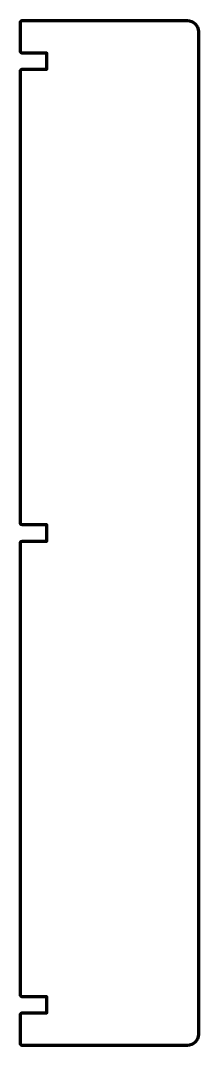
# Model space of a CAD drawing. Header units: inches. Extents: x 20 to 28, y -47 to -1.
import ezdxf

# ---------------------------------------------------------------- set-up
doc = ezdxf.new("R2010")
doc.units = ezdxf.units.IN
doc.header["$MEASUREMENT"] = 0
doc.layers.add('Outline', color=7, linetype='Continuous', lineweight=0)

msp = doc.modelspace()

# ---------------------------------------------------------------- linework, layer by layer
at = {"layer": 'Outline', "color": 250, "lineweight": 211, "true_color": 0x231f20}
msp.add_open_spline([(20.002, -1.083), (20.002, -1.083), (20.002, -2.39), (20.002, -2.39), (20.002, -2.434), (20.038, -2.469), (20.081, -2.469), (20.081, -2.469), (21.183, -2.469), (21.183, -2.469), (21.183, -2.469), (21.183, -3.189), (21.183, -3.189), (21.183, -3.189), (20.081, -3.189), (20.081, -3.189), (20.038, -3.189), (20.002, -3.225), (20.002, -3.268), (20.002, -3.268), (20.002, -23.566), (20.002, -23.566), (20.002, -23.609), (20.038, -23.644), (20.081, -23.644), (20.081, -23.644), (21.183, -23.644), (21.183, -23.644), (21.183, -23.644), (21.183, -24.365), (21.183, -24.365), (21.183, -24.365), (20.081, -24.365), (20.081, -24.365), (20.038, -24.365), (20.002, -24.4), (20.002, -24.444), (20.002, -24.444), (20.002, -44.741), (20.002, -44.741), (20.002, -44.785), (20.038, -44.82), (20.081, -44.82), (20.081, -44.82), (21.183, -44.82), (21.183, -44.82), (21.183, -44.82), (21.183, -45.54), (21.183, -45.54), (21.183, -45.54), (20.081, -45.54), (20.081, -45.54), (20.038, -45.54), (20.002, -45.576), (20.002, -45.619), (20.002, -45.619), (20.002, -46.926), (20.002, -46.926), (20.002, -46.969), (20.038, -47.005), (20.081, -47.005), (20.081, -47.005), (27.502, -47.005), (27.502, -47.005), (27.778, -47.005), (28.002, -46.781), (28.002, -46.505), (28.002, -46.505), (28.002, -1.505), (28.002, -1.505), (28.002, -1.228), (27.778, -1.005), (27.502, -1.005), (27.502, -1.005), (20.081, -1.005), (20.081, -1.005), (20.038, -1.005), (20.002, -1.04), (20.002, -1.083)], degree=3, knots=[0, 0, 0, 0, 1, 1, 1, 2, 2, 2, 3, 3, 3, 4, 4, 4, 5, 5, 5, 6, 6, 6, 7, 7, 7, 8, 8, 8, 9, 9, 9, 10, 10, 10, 11, 11, 11, 12, 12, 12, 13, 13, 13, 14, 14, 14, 15, 15, 15, 16, 16, 16, 17, 17, 17, 18, 18, 18, 19, 19, 19, 20, 20, 20, 21, 21, 21, 22, 22, 22, 23, 23, 23, 24, 24, 24, 25, 25, 25, 26, 26, 26, 26], dxfattribs=at)

doc.saveas('drawing.dxf')
